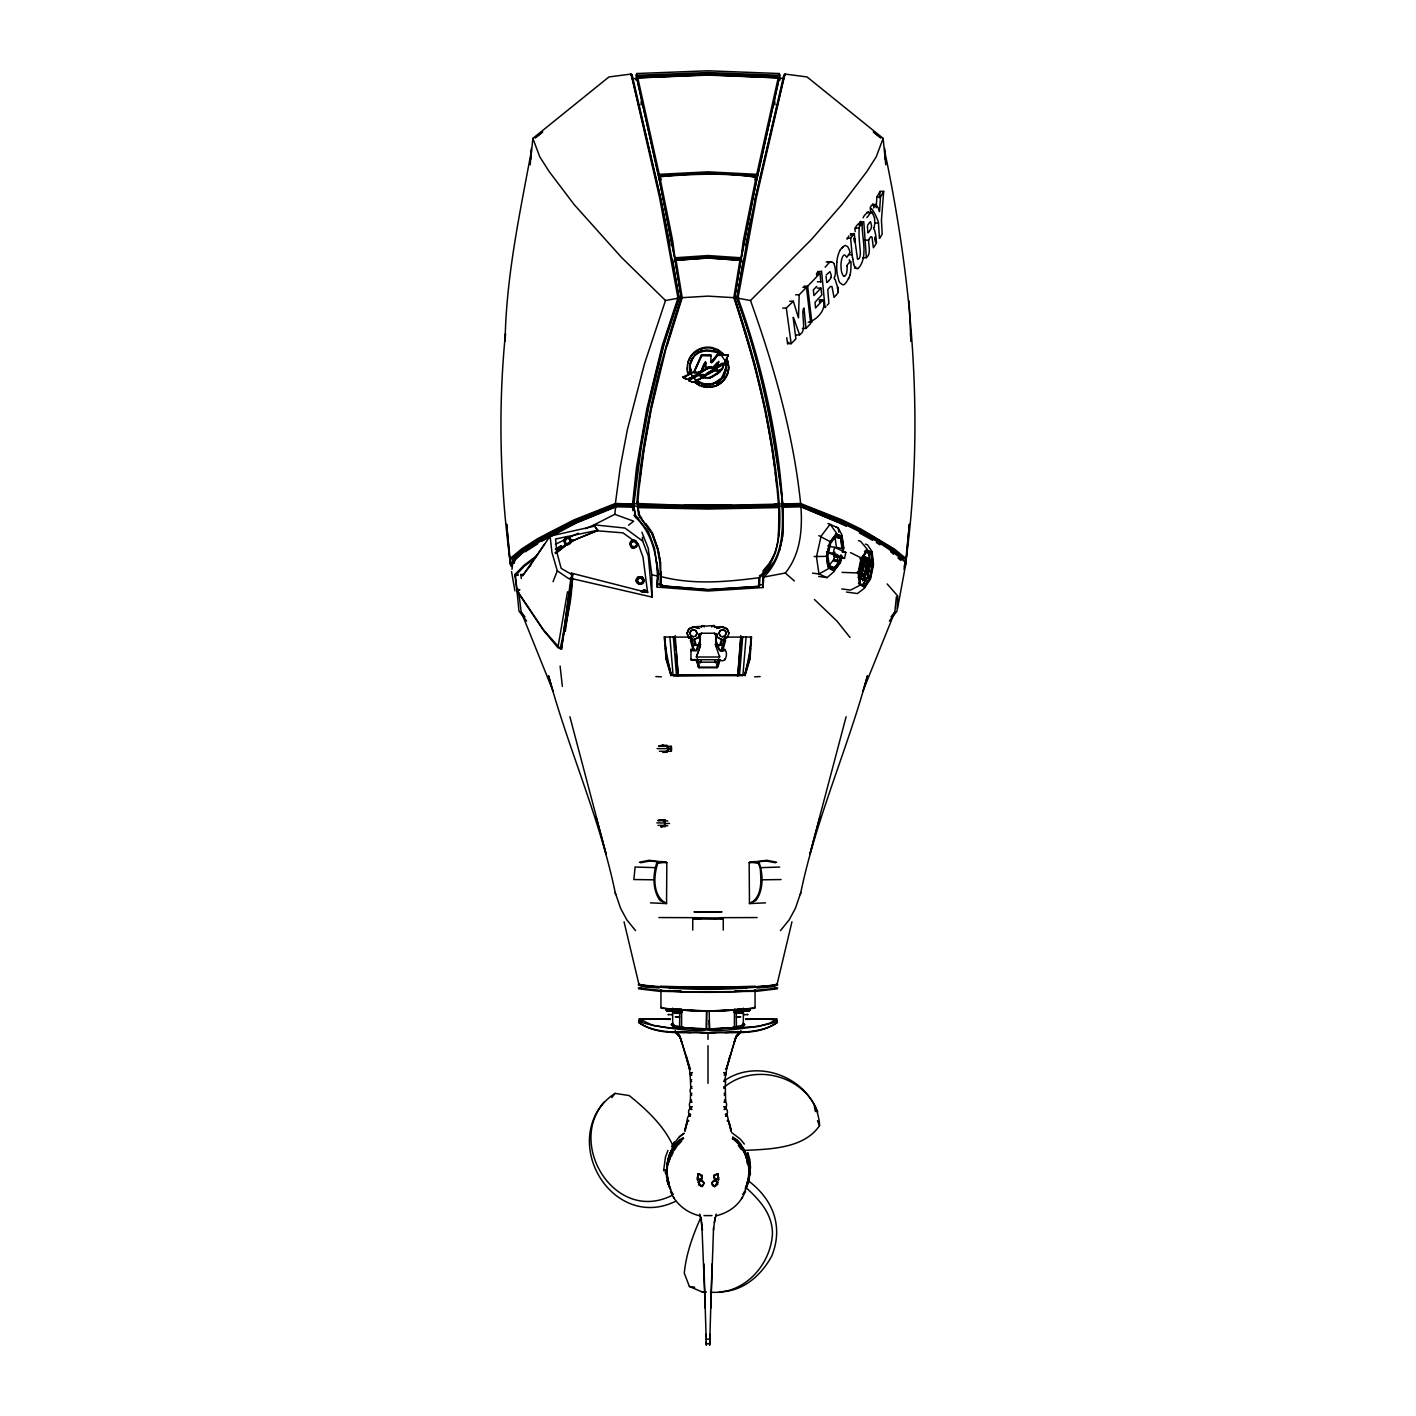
<?xml version="1.0" encoding="UTF-8"?>
<svg xmlns="http://www.w3.org/2000/svg" width="1416" height="1416" viewBox="0 0 1416 1416"><rect width="100%" height="100%" fill="white"/><g stroke="black" fill="none" stroke-linecap="round" stroke-linejoin="round"><path stroke-width="1.5" d="M634.173 501.052L633.872 507.565L635.66 515.654L648.404 531.549L654.475 548.151M715.629 646.068L715.841 633.695M718.744 658.741L717.027 662.192L716.992 667.75L699.026 667.75L696.053 660.175M718 661.449L716.992 667.75M661.237 571.657L660.369 585.25L660.051 563.55L657.502 549.567L651.608 532.982L638.439 514.787L637.873 505.494L708 506.963L778.942 505.459L778.517 536.328M709.097 1020.387L709.54 1029.22L758.463 1026.476L770.162 1022.972L776.764 1019.007L777.278 1022.494C757.613 1036.654 730.78 1031.237 708 1033.22C685.22 1031.237 658.387 1036.654 638.722 1022.494L639.253 1019.007L670.423 1018.936M709.434 1028.264L709.469 1024.034M715.646 637.324L715.664 633.518M709.469 1024.069L709.168 1011.166L728.638 1010.334M778.942 505.459L778.942 507.583C778.357 526.486 781.101 547.266 769.154 563.462M691.539 1093.86C689.592 1094.161 689.68 1086.992 691.61 1088.267M782.004 501.016C784.535 527.195 784.322 557.249 763.755 577.091L763.047 587.534L708 591.003L657.183 587.109C658.564 562.117 654.227 534.416 634.97 516.787C634.421 502.556 633.465 503.476 617.057 505.53M694.336 649.395L690.99 649.395L690.955 650.333L696.406 650.457L700.336 640.846M715.806 645.926L719.629 657.006L696.371 657.006L700.371 646.068L699.185 634.085M779.915 80.163L779.189 73.526L708 70.8L636.811 73.526L636.085 80.163M802.394 328.441L806.005 328.441L810.695 323.503L806.483 287.359L799.19 294.776L798.482 317.91L793.314 301.236L789.703 301.236M571.763 541.16C563.356 525.743 560.966 555.408 571.763 541.16L597.959 530.204L594.561 526.133L550.098 536.115L551.975 552.523L557.32 570.86L553.036 581.693M863.565 565.586L865.141 560.471L866.397 560.028L867.141 564.276L865.141 573.958L862.964 576.719L862.22 572.489L863.654 565.586M783.862 76.358L784.924 74.057L807.067 76.96L883.141 138.379L885.779 164.822M861.955 575.038L863.937 575.958L864.946 573.781L866.964 564.241L865.99 560.081M866.344 566.984L866.893 561.621L865.919 560.4M617.376 504.857L617.482 506.238L577.109 522.61L541.461 541.39M641.129 104.979L641.236 100.961M712.089 1263.939L709.628 1345.2L710.018 1334.35M724.408 1087.116L725.346 1086.869L725.523 1081.205L724.55 1081.452M691.344 1100.568L690.371 1100.321L690.548 1094.78L691.504 1095.028M710.744 1308.278L713.575 1227.407M779.154 75.083L779.189 73.526L779.313 79.668L779.685 78.234L784.234 78.499M784.871 75.614L784.924 74.057L756.48 197.267L738.019 298.068C761.72 363.257 778.765 438.553 782.588 503.6C774.286 434.234 761.206 364.319 736.851 298.351L750.94 219.356M700.212 639.837L696.247 650.67L690.813 650.51M715.381 662.9L715.151 660.316M733.01 1138.499C746.48 1148.73 752.392 1167.386 747.259 1183.493M715.806 639.306L717.009 633.908M847.14 265.996L847.157 265.872A10.939 4.266 85.4 0 0 847.122 266.739L847.14 267.164A13.098 5.009 85.5 0 1 847.122 268.509A13.806 5.345 85.3 0 1 846.609 273.022A7.54 2.938 85 0 1 846.025 274.562A10.337 4.053 84.9 0 1 845.37 275.554L845.14 275.784A6 2.336 84.9 0 1 844.202 276.067M677.043 1145.243L677.131 1143.314L674.972 1147.296M715.629 639.483L716.832 634.085M728.497 364.85C730.107 375.859 721.151 386.55 710.142 387.329M759.259 579.055L759.401 585.87L759.932 577.215C779.012 558.594 780.818 531.85 779.526 506.716L708 508.202L637.342 506.733L640.032 517.017L652.192 533.301L658.051 549.567L660.635 563.639L660.953 585.87L708 589.764L758.799 586.472L759.259 577.71L769.118 564.205L775.667 552.063M530.735 159.282L532.859 138.379L608.933 76.96L631.076 74.057L632.12 74.96L660.582 197.833L679.149 298.351L664.015 344.389L648.67 407.525L641.059 448.093L634.049 502.875L632.527 504.556L615.907 504.185C578.932 518.521 540.824 533.195 510.556 559.603L511.654 566.577M571.25 573.108L647.608 592.614L643.006 557.161L638.227 543.886L622.934 532.841L597.375 530.805L594.154 524.823L614.774 514.327L615.783 505.831L633.501 506.22M690.052 367.664L690.158 365.116M716.974 382.603L723.558 376.302L725.93 366.921M763.047 587.534L763.171 575.038L772.888 563.179M750.374 1174.519L749.896 1159.669L747.719 1152.518M571.338 573.161C574.241 598.667 564.329 623.96 561.533 649.165L557.851 647.59L543.532 630.421L516.946 590.985L514.84 574.542L523.938 565.356L537.478 555.09M639.058 584.047C631.111 581.144 642.545 571.48 644.121 580.489C643.2 588.631 631.625 581.923 638.05 576.985M641.094 584.047L644.068 580.649L642.103 576.985M687.503 364.85L687.503 369.735M728.603 366.921C728.975 375.683 722.691 383.966 714.337 386.426M661.467 861.424L664.865 862.291L657.767 863.317C653.413 876.132 652.387 896.275 666.547 903.585L666.83 862.539L649.094 860.273L639.395 862.22M689.663 367.434L689.769 365.08M726.213 369.275L726.32 366.921M881.478 219.569L883.69 191.372L880.079 191.372L879.672 197.744M750.71 648.298L750.055 659.06L744.975 675.768C746.834 663.821 751.241 650.351 750.657 637.324M663.608 1170.731L665.485 1156.978L667.98 1150.429M724.62 1080.302L725.93 1074.567L724.709 1074.85M873.725 228.011L873.778 229.073M530.221 164.822L531.301 148.485M750.321 650.776L751.188 638.846M876.221 207.674L876.858 197.089L880.469 197.089L879.584 211.196M570.967 577.445L561.533 649.165M742.834 1010.139L748.391 1009.785L743.17 1009.785M762.64 583.427L763.259 574.949L759.472 575.551M737.683 676.317L740.816 635.66M740.904 637.005L737.878 675.556M738.763 669.715L739.825 655.944M740.285 649.979L741.241 637.589M751.595 636.846L749.206 658.953L744.391 675.025L674.016 675.715L671.609 675.025L666.794 658.953L664.104 636.793M572.807 578.1L565.32 631.377M742.674 636.97L739.524 675.344M742.887 675.538L746.073 637.005M691.663 1107.277C688.247 1109.454 688.972 1099.117 692.088 1102.091M906.452 557.55L909.355 524.256L905.444 564.435C924.683 426.623 913.143 286.12 884.54 150.521M716.142 1214.043L714.39 1222.751M569.144 578.914L557.32 570.86M697.415 1179.705L698 1173.74L697.415 1179.705C707.522 1181.404 696.76 1170.767 699.893 1174.607L698 1173.74M633.855 879.743L635.129 866.769M716.602 1179.333L714.478 1178.909L714.124 1175.351L718 1173.74L718.585 1179.705L714.514 1178.838L714.071 1175.422L718 1173.74M639.324 486.449L644.068 449.438L651.325 409.047L667.025 344.513L681.379 298.139L675.167 260.332L708 257.854L740.834 260.332L734.709 297.732C757.188 364.354 773.596 433.243 779.189 503.459L778.304 504.68L708 506.167L637.713 504.68L637.607 501.299M697.415 1177.758L698.177 1173.846M639.253 485.192L637.713 504.68L637.519 502.184M800.376 894.576C815.634 819.545 847.511 749.383 867.495 675.697L862.964 691.061L894.824 611.889L896.399 596.72M718.585 1179.705L717.912 1173.846L714.071 1175.422M632.456 79.013L661.183 200.824L670.14 245.11M633.412 503.6L633.483 503.087C640.563 433.314 654.776 363.947 679.025 298.05L672.635 259.358M636.262 78.677L631.766 78.499M639.713 481.086L640.634 472.855M836.962 262.279L836.75 264.562A16.567 6.779 85.3 0 0 836.679 267.677L836.75 269.359A21.222 8.673 85.3 0 0 837.298 274.492L838.803 280.58A9.629 3.823 84.9 0 0 839.883 282.722L842.414 284.651A19.081 7.522 84.2 0 0 844.042 284.598M511.99 569.374L512.893 561.586C540.93 533.92 580.029 520.734 615.783 505.831M654.475 548.134L658.139 574.011L656.918 584.277L662.617 584.861M510.734 565.904L509.654 558.895L521.654 548.948L537.832 538.54L573.639 520.044L615.394 503.494L620.297 466.979L627.323 429.915L644.457 363.912L665.502 300.511L679.025 298.05M567.497 591.8L558.346 645.112M713.487 1230.132L714.956 1217.618M715.469 1185.227C721.133 1176.43 713.009 1192.484 711.841 1183.121C713.168 1178.183 721.257 1181.988 715.629 1185.369M657.183 587.109L658.139 574.029L657.024 562.17M777.72 984.934L772.853 986.722L757.029 987.979M777.72 987.925C733.099 993.802 682.901 993.802 638.28 987.925M725.877 369.47A18.107 17.381 1.6 0 0 725.576 364.071L727.01 359.646L728.497 365.594M690.707 1114.357C687.096 1116.445 688.512 1106.002 691.45 1109.153M514.309 563.267L515.371 555.869M727.789 356.124L727.948 354.761L723.647 354.761M777.49 984.686C733.01 990.881 682.99 990.881 638.51 984.686M641.324 466.678L643.696 450.27M782.588 503.6L782.517 503.087C775.419 433.314 761.259 363.947 736.975 298.05L743.365 259.358M724.249 1073.169L726.019 1073.417L726.833 1067.929L725.753 1068.708M905.674 564.612L897.567 608.384M690.389 1116.215L689.362 1115.702L690.389 1116.215C687.574 1113.011 685.875 1123.631 688.495 1121.153M634.049 502.875L632.527 504.556L636.492 467.599L646.882 408.658L662.245 345.522L677.981 298.068L659.52 197.267L631.076 74.057L631.129 75.614M700.938 378.461L694.92 381.966L699.61 384.975M905.266 565.904L906.346 558.895L894.346 548.948L860.999 529.088L842.378 520.044L800.624 503.494L783.738 503.99M756.286 176.398L756.693 179.814L740.55 262.013L743.258 240.95L756.144 177.018C725.753 172.504 690.512 173.177 658.812 176.77L675.397 261.695M904.346 566.577L905.444 559.603C875.177 533.195 837.068 518.521 800.093 504.185L783.473 504.556L781.951 502.875M643.997 448.217L650.475 411.684M755.047 178.504L756.958 178.681L779.26 77.898L708 74.747L636.74 77.898L659.042 178.681L660.953 178.504M764.729 407.666L754.374 363.647L734.639 298.139L740.834 260.332L708 258.084L675.167 260.332M687.503 365.594C687.893 355.982 696.424 348.035 705.841 347.239A20.585 19.718 0 0 1 712.283 347.557L718.301 349.787L723.594 354.053M725.824 368.709L721.31 378.426L713.522 383.276A17.966 17.381 1 0 1 707.982 384.143A17.966 17.364 -0.8 0 1 702.46 383.276L697.168 380.692L698.053 380.178M689.769 365.594L690.565 361.487M725.912 371.081L726.213 368.762M666.989 1165.651L667.715 1161.385M904.01 569.374L905.213 562.152C875.141 535.567 837.139 520.398 800.235 505.831L782.641 506.202M690.158 365.877L690.459 363.328M800.235 505.831L800.89 506.822C802.606 529.69 800.359 554.63 785.278 573.02L763.755 577.091L763.171 575.055C783.278 557.709 783.225 529.814 782.057 505.424L798.943 505.53M535.584 557.621L523.973 566.577L515.406 575.781L517.106 590.543L543.549 629.943L560.134 648.546C566.205 624.049 567.179 597.782 573.161 573.763M739.966 260.031L733.807 297.679C754.232 358.991 770.463 421.986 776.676 486.449M531.478 150.521C519.76 213.621 506.114 276.828 505.105 341.274L505.441 333.751C497.812 410.516 500.131 488.06 510.556 564.435L506.663 524.256L509.548 557.55M745.86 245.11L755.436 197.833L783.88 74.96M858.592 577.923L863.176 579.71L867.459 558.913L862.84 556.063L858.716 575.091M722.302 650.139L724.762 637.731M859.813 575.763L862.928 576.277L862.45 572.524L865.247 560.4M866.84 564.223L865.654 569.993M858.839 572.843L861.795 558.47M865.034 579.179C854.538 580.436 865.105 563.161 864.433 557.054C874.982 557.001 865.123 578.312 863.176 579.71M863.866 565.71L865.318 560.878L866.964 561.71L863.778 561.108M865.795 574.577L868.981 559.161L862.84 556.063M858.415 583.18L864.663 585.852L869.813 578.011L872.575 564.612M570.648 541.319C558.683 551.815 569.586 527.053 569.905 543.018M638.899 583.339L637.324 579.799L640.067 577.781M865.76 570.064L863.972 576.241L859.742 576.064M859.547 583.87L862.539 585.392L867.654 577.586L870.398 564.294L869.159 553.284L866.167 551.762M864.22 586.72L869.654 578.454L872.433 564.63L871.194 553.621L866.804 551.249L861.636 559.09L859.901 558.86M863.672 586.631L864.769 586.808L870.185 578.542L873.106 564.435L871.778 552.753L865.937 550.151M630.899 543.956C631.43 538.93 639.253 542.399 635.873 546.169M639.466 577.923C644.9 576.808 642.952 586.171 638.386 583.02M660.953 585.87L661.414 584.065M756.958 178.681L779.26 77.898L708 75.101L636.74 77.898L658.564 175.637L708 173.106L757.436 175.637L756.746 174.31L778.304 77.508M564.913 540.788L566.595 538.469L569.444 538.753M637.218 580.418L637.943 578.79M642.952 580.949L642.209 582.613M833.635 560.966L840.361 562.187L834.236 570.365L828.378 567.816L826.678 556.099L829.811 542.027L836.484 533.708M841.015 554.753L839.653 560.931L834.254 568.117L829.404 565.922L827.811 555.55L830.679 543.302L836.06 536.115L840.909 538.31L842.396 548.576L836.467 547.319L834.998 537.213L840.591 538.487L842.042 548.594M834.608 547.373L845.848 552.435L844.502 558.435L833.263 553.373L834.608 547.373L827.794 545.903M844.502 558.435L834.042 556.24L834.927 552.24M837.44 559.462L838.361 555.337M834.661 555.408L833.759 559.462L828.466 566.524C835.281 571.268 839.228 562.028 840.254 556.7M840.06 562.117L841.706 556.152M842.29 552.063L843.511 548.098L841.812 536.381M830.272 541.992C829.103 550.134 821.475 568.205 834.413 570.63L840.626 562.347L841.989 556.24M836.113 557.178L836.803 554.187M842.892 552.169L843.812 548.098L842.095 536.221L835.635 533.779M836.874 521.743L798.642 505.459M651.271 407.666L656.086 386.515M754.834 200.824L783.544 79.013M777.154 983.961L791.951 921.816M780.021 74.605L779.561 76.57L708 73.791L636.439 76.57L635.979 74.605M668.688 1162.855L670.264 1156.111M669.786 1159.562L670.565 1156.217M748.692 1181.776L750.533 1167.067L747.489 1152.606M779.278 551.196L782.783 536.257L782.995 503.937L774.676 504.096M561.763 646.139L561.975 643.112M656.564 384.409L661.626 363.647M687.043 1122.41L684.884 1131.278L687.256 1122.304M850.113 274.686L848.768 278.686M846.131 716.691L819.581 817.156M726.709 1068.425L733.966 1043.167M726.904 1067.257L729.948 1055.522M726.62 1068.195L735.984 1036.831L740.603 1031.733M639.041 983.961L638.846 984.704C684.317 989.607 731.523 989.625 776.977 984.846L776.782 984.102M684.671 1130.304L687.079 1121.419M690.459 364.089L693.486 356.797M639.218 984.102L644.793 986.332L657.573 987.147M725.912 370.567L723.859 376.231L717.151 382.143M724.514 638.51L721.151 650.422M722.125 649.714L724.78 640.244M722.903 649.909L725.611 640.244M687.822 363.558C689.61 355.151 697.362 348.743 705.841 348A20.585 19.718 0 0 1 712.283 348.318L718.301 350.531L723.558 354.726M719.257 659.768L717.115 667.095L713.186 667.113L698.902 667.095L696.743 659.768M719.947 660.175L717.965 667.007M720.903 644.581L722.072 640.528M719.611 645.678L721.257 640.12M666.175 658.157L671.096 674.866L673.928 675.644L742.072 675.644L744.905 674.866L749.843 658.157M667.095 345.946L682.193 297.679L676.052 260.031M701.876 1175.351L701.522 1178.909L699.398 1179.333M637.749 544.328C629.359 528.681 626.969 558.665 637.749 544.328C636.209 551.762 625.713 545.337 631.731 540.523M668.069 1159.244L670.051 1153.084M740.32 1031.998L736.108 1036.565L734.054 1042.919L735.984 1036.831L740.816 1031.043L735.63 1037.308L740.303 1032.069M734.125 1042.636L736.214 1036.282L741.17 1031.22M718.655 361.328L716.815 366.514M746.798 1184.466L748.073 1180.643C772.64 1198.856 783.862 1226.097 771.755 1256.027C761.259 1275.462 742.657 1291.905 719.54 1291.728M748.073 1180.643L745.807 1187.422C759.365 1199.759 772.269 1213.618 772.463 1233.389C770.888 1265.249 743.559 1295.18 710.407 1292.153M800.819 892.469L795.42 908.311L789.19 919.834L780.464 930.648M712.761 367.806C710.584 366.142 706.938 368.425 705.752 368.16C707.77 348.92 695.433 386.692 705.611 363.222M716.673 366.815L718.762 362.071M883.141 138.379L876.309 156.645L866.946 171.424L841.688 204.771L811.35 239.587L750.498 300.511L736.975 298.05M718.16 663.431L719.487 659.768M690.265 1068.708L686.07 1055.522L689.079 1067.115M728.001 354.796L717.487 355.558M701.823 370.85L697.911 372.585A7.434 7.434 0 0 1 697.309 372.603L695.84 372.213M518.398 589.215L517.123 592.578L518.964 611.092L526.681 621.128M518.734 592.72L521.177 611.889L553.036 691.061L548.523 675.697C568.453 749.4 600.437 819.545 615.624 894.576M720.337 635.66L719.116 633.341L720.071 630.863L722.479 629.784L724.957 630.74C727.718 632.297 723.275 639.236 726.284 633.147L725.134 630.562L722.479 629.536L719.894 630.686L718.885 633.341L720.036 635.926L722.673 636.935L725.258 635.784M714.514 1178.838L718.478 1179.617M727.895 355.965L724.62 362.443M725.417 372.355L721.31 379.169L715.452 382.993A18.355 17.558 -0.6 0 1 709.912 384.409L706.071 384.409A18.355 17.541 0.8 0 1 700.531 382.975L695.716 379.984M690.937 362.354C695.822 347.062 712.868 350.301 723.523 354.938M711.275 362.531C726.567 341.185 710.266 368.656 711.027 361.346M724.373 374.656L725.045 372.974M711.805 626.969L712.177 626.031M690.565 362L692.123 358.124M704.708 363.098L701.256 370.726M745.205 1188.466L746.586 1185.157M699.115 628.279L693.415 627.04L688.849 628.899L686.99 633.412L688.849 628.722L693.362 626.863L714.16 625.553L715.328 626.863L714.39 627.146M715.328 626.863L722.638 626.863L727.151 628.722L729.028 633.235L727.028 637.802L722.638 639.784L718.124 637.926L714.284 633.253L701.734 633.235L697.876 637.749M722.549 368.461L724.373 363.346L722.001 369.682M722.567 367.735L720.089 369.983M642.386 1018.936L642.174 1021.821M724.337 364.054L722.107 364.974M718.301 366.461L715.753 367.682A5.54 5.292 -0.4 0 1 714.708 367.948L713.009 367.93L718.638 362.036M671.609 1152.925L672.972 1149.739M864.857 573.799L863.672 575.923M702.389 1029.184L706.46 1029.22L706.566 1028.228M671.237 1156.624L673.273 1151.898M745.754 1188.643L748.445 1181.687M700.991 1217.105C692.99 1234.929 686.176 1253.549 684.264 1273.126L689.415 1286.524L702.124 1291.923L706.265 1292.029M636.51 545.072C635.412 549.089 629.093 546.31 631.253 542.824A2.885 2.85 -17.9 0 1 632.563 541.567L634.368 541.443M727.753 356.336L724.744 363.027M718.903 365.062L716.549 367.222L719.7 364.709M693.327 636.935L690.743 635.784L689.734 633.147L690.884 630.562L693.521 629.536L696.106 630.686L697.115 633.341L695.964 635.926L693.344 636.704L690.92 635.625L689.964 633.147L691.043 630.74L693.521 629.784L695.929 630.863L696.884 633.341L695.805 635.766M868.875 239.481L870.769 236.684L872.008 237.056L873.389 247.765L876.486 243.056L876.008 237.215M715.93 1215.831C726.709 1213.37 737.187 1206.857 742.515 1196.945M695.398 372.16L694.247 371.098L701.433 354.867L710.867 354.743L710.974 361.947M777.773 503.671C780.287 501.069 778.092 506.857 774.517 503.76M879.371 211.639C878.805 206.24 872.946 200.417 870.079 207.887M834.484 277.094L834.343 277.377A3.062 1.239 85.3 0 0 834.201 277.713L834.325 278.881M637.713 77.508L659.254 174.31L659.042 178.681M659.714 176.398L672.742 240.95L675.467 262.013M711.77 1183.157L713.947 1180.395L717.894 1181.988M691.256 360.266L694.371 355.664L699.026 352.018M723.558 1081.293C759.418 1055.168 817.528 1080.921 819.545 1125.561C804.323 1148.535 769.897 1149.226 744.692 1150.376L737.417 1140.8L732.727 1136.942M713.487 1181.422L714.018 1180.466M741.772 1198.573L745.524 1191.546M880.079 191.372L877.017 196.824M883.69 191.372L880.805 196.505M694.371 371.541L695.398 371.417M636.846 75.083L636.811 73.526L636.687 79.668L636.315 78.234M660.847 826.82L663.927 826.024L665.378 823.581L664.299 821.103L661.095 819.687L657.891 820.466M665.272 826.608L660.989 826.678L664.015 825.882L665.378 823.581L669.538 823.439M669.078 1184.148C664.989 1171.811 666.617 1157.845 673.396 1146.748C664.405 1126.162 646.563 1109.524 629.2 1095.577L615.04 1093.382C559.178 1129.632 609.854 1225.884 671.396 1195.706M529.673 566.258L550.098 536.115M604.136 1101.896C562.559 1149.969 616.226 1230.663 675.733 1201.21M882.203 234.171L881.442 219.993M881.672 235.021L879.566 238.419M700.159 633.695L700.212 645.926L696.371 657.006M876.239 203.975L873.637 207.957M867.689 225.179L869.159 223.108A40.267 13.151 88.6 0 1 869.495 222.524L870.38 221.94M672.281 1145.19L674.317 1142.057M671.485 1146.872L679.415 1136.623L683.893 1133.26M673.928 1148.305L679.114 1141.42M674.211 1150.447L677.025 1146.146M861.583 559.143L866.698 551.337L871.194 553.621L869.159 553.284M862.521 580.949L864.698 577.639M862.379 585.162L867.442 577.462L870.15 564.311L868.928 553.426L864.468 551.178M869.672 230.719L870.362 229.675A11.027 3.77 85.8 0 0 871.477 227.551M869.513 230.985L868.362 232.649M700.371 1185.369C695.309 1176.554 701.256 1190.183 703.079 1184.803M704.23 1183.157L703.31 1182.431L704.23 1183.157L701.929 1186.59L704.248 1183.068L702.053 1180.395L702.566 1181.369L701.982 1180.395L698.106 1181.988M663.927 826.024L667.732 825.776M708.761 378.337C708.92 378.532 719.24 373.7 720.514 370.904M849.087 254.296L846.998 257.004A5.929 2.301 85.4 0 1 846.591 257.393L846.573 257.358M862.804 257.942C872.345 258.544 868.521 246.189 868.628 240.136A5.151 1.717 86.9 0 1 868.875 239.516M863.087 217.781C865.76 211.444 874.168 209.674 866.804 217.639M860.503 221.321C857.671 230.95 859.671 241.871 860.344 252.455A6.107 2.177 86.1 0 1 860.308 254.066L860.273 254.438A7.416 2.69 85.6 0 1 857.441 259.004M857.866 268.297L858.609 267.766A28.621 10.549 84.2 0 0 859.601 266.774C867.973 255.11 861.654 237.162 862.167 223.374C857.937 222.082 854.149 227.711 855.158 231.481M862.167 223.374L860.362 225.763M720.461 371.629L719.417 371.576M836.272 533.903L830.112 542.222L826.36 556.045M833.599 570.259L840.201 562.028M841.812 248.419L842.945 247.021M891.018 616.933L894.824 611.889M544.523 544.187L522.486 575.87L531.389 564.134M611.836 1097.612L615.04 1093.382M864.362 556.311L859.795 577.498L864.68 579.976M864.716 556.683L862.574 556.435M889.319 621.128L897.036 611.092L897.832 596.101L887.159 583.941M854.768 239.056L854.361 233.534L850.29 234.118M854.361 233.534L850.627 238.224L852.379 257.535M658.723 746.09L662.493 745.099L666.564 746.144L668.865 748.887L666.724 751.577L668.865 748.887L671.591 748.869M848.892 235.888L847.104 239.269M826.307 274.881L829.953 271.624L831.263 275.253A7.115 2.938 85.2 0 1 831.05 276.863M512.291 562.665L521.991 552.877L538.168 542.487L573.852 523.637L615.128 506.751L633.288 507.211M762.888 571.02L767.897 564.966M828.767 280.687L827.245 282.457M828.873 280.545L829.865 279.377A11.257 4.744 84 0 0 831.21 277.2M722.815 377.771L717.151 382.656L706.071 384.922M701.734 633.253L697.876 637.926L693.362 639.784L688.849 637.926L686.99 633.235M836.343 294.829L838.113 292.758L837.422 287.129M835.847 295.413L834.059 297.466L831.971 286.616L830.449 286.439L828.13 289.094A5.292 2.212 85.2 0 0 827.776 289.837L828.891 303.343L827.227 305.219M733.099 1139.367L733.93 1138.393M568.79 544.417C578.932 537.956 557.886 534.08 565.763 544.505M519.477 589.622L517.318 592.065L519.477 589.658L516.946 590.985M829.033 262.88L830.307 261.836A13.753 5.664 86.2 0 1 831.528 261.907L831.776 261.995M828.502 263.464L825.156 267.181M717.416 362.531L712.921 367.151M717.416 363.275L713.345 367.841L711.717 367.541M826.024 306.564L825.05 307.644L821.563 271.129M711.275 361.788L717.487 354.761M822.607 300.334L815.528 307.98L815.032 302.245L821.846 294.9L820.873 288.103L817.262 288.103M680.158 1140.871C667.662 1152.27 663.449 1171.368 669.998 1186.962M821.227 271.5L817.616 271.5M820.749 282.032L820.076 273.111L816.466 273.111M820.873 288.103L813.899 295.572L813.35 289.926L816.749 286.333M819.121 274.155L814.607 278.952M631.625 540.788L635.766 540.664L637.749 544.01M678.193 1144.889L681.698 1141.137M736.108 1036.565L740.586 1031.804M705.734 368.585L705.664 367.328M808.217 322.317C816.236 320.388 827.28 309.467 822.908 299.98L819.298 299.98M813.952 279.642L812.979 280.669M742.798 1023.503L744.816 1024.582L742.108 1025.361L743.665 1025.573L742.055 1026.476L732.922 1027.591M812.324 281.341L807.651 286.191L804.04 286.191M717.045 628.438L720.089 627.341M716.885 628.279L722.585 627.04L727.151 628.899L729.028 633.253M796.058 335.026C809.58 335.911 799.916 313.131 803.969 307.98L806.005 328.441M725.187 658.705L725.045 659.803M794.482 340.336L791.172 343.681L787.562 343.681L786.783 337.698M794.765 340.052L795.916 338.866L793.155 317.626M789.013 342.212L787.562 343.681M671.096 674.866L744.905 674.866M793.314 301.236L786.305 308.104L782.712 308.104M683.078 1027.591L673.945 1026.476L672.335 1025.573L673.963 1025.184L671.184 1024.582L672.883 1023.821M690.99 649.395L690.92 659.661L720.089 659.768M694.654 355.398L697.451 352.991M698.247 1181.988L701.982 1180.466M702.194 1029.113L681.238 1027.768L682.778 1027.414M521.088 575.232L522.309 574.17M818.678 576.436L827.086 577.639L834.13 571.498M777.278 1022.494C757.206 1035.875 730.851 1030.883 708 1032.724C685.149 1030.883 658.812 1035.875 638.722 1022.494M709.912 384.922L702.425 384.072L697.238 381.435L694.92 382.692L701.628 386.462L712.266 386.975M639.253 1019.007L653.006 1025.449L668.246 1027.68L705.628 1029.167L734.762 1027.768L709.044 1028.919M714.549 1186.873L717.965 1184.077M560.134 648.546L562.134 646.935M695.203 382.462L699.628 385.701M712.62 1182.378L711.77 1183.068L713.009 1184.856M555.585 553.497L567.037 544.452M556.417 552.7L566.347 544.894M569.657 542.293L572.967 539.691M556.329 549.603L561.249 545.762M554.984 552.842L559.94 548.966M850.396 261.199L847.795 264.296A5.912 2.283 85.4 0 0 847.034 265.606M864.751 587.959L857.423 593.552L846.538 592.065M661.661 1007.254L660.936 1007.803C691.84 1011.785 724.16 1011.785 755.064 1007.803L754.356 1007.254M661.98 1007.572L661.254 1008.121C691.946 1012.068 724.054 1012.086 754.746 1008.121L754.02 1007.572M628.527 525.194L633.66 521.194L614.774 514.327M679.591 1136.8L684.052 1133.455M854.538 268.12L854.999 267.766A28.621 10.549 84.2 0 0 855.795 267.005M723.771 1087.523C753.577 1062.23 804.182 1075.116 817.758 1112.056M688.795 374.691L689.504 374.231A20.638 14.39 -41.2 0 1 690.282 373.736L692.707 372.727M706.779 374.019L713.806 370.213A4.443 3.735 -3.9 0 1 714.584 370.125L716.531 370.231L715.629 370.125M709.292 371.7L706.336 373.576M709.292 372.443L707.823 373.381M714.832 374.461L712.938 375.665M525.371 551.691L537.885 543.691M744.497 1024.264L742.108 1024.989M683.45 377.488L685.344 376.727A19.877 9.806 -23.7 0 0 686.247 376.231L690.902 373.328M704.708 370.249L701.628 372.178A14.726 12.691 -14 0 1 700.655 372.691L700.371 372.815M698.92 378.886L697.238 379.948M707.469 373.612L704.495 375.205A4.549 4.531 -90 0 1 703.876 375.364L696.442 375.222M709.027 373.806L713.416 371.187M713.699 375.93L712.301 376.815M719.363 365.611L722.532 363.824A10.248 9.788 -45 0 1 723.098 363.558L724.337 363.222L716.885 367.116M712.602 375.877L710.177 377.222M704.726 370.284L707.735 368.496M720.018 364.514L721.151 363.824A22.09 19.576 -45 0 1 721.877 363.416L722.319 363.186M706.318 368.337L700.354 372.036M693.61 376.727L694.495 376.196L686.866 379.346M703.681 370.904L702.779 371.47M719.399 365.629L717.133 366.956M715.841 373.824L718.585 372.125M715.841 374.567L718.585 372.868M697.221 352.69L698.831 351.681M709.009 373.771L703.54 376.231M556.276 549.851L577.144 538.77L597.375 530.805M691.716 377.187L693.628 376.001M718.425 366.195L720.868 364.691M709.77 372.107L711.434 371.116M689.327 381.152L688.477 379.7L698.477 375.559A4.885 4.885 0 0 1 699.132 375.506L700.973 375.824M694.088 377.612L694.99 377.063M691.751 1073.169L689.981 1073.417L689.327 1068.195M709.186 368.018L709.628 367.965A6.584 6.584 0 0 1 710.319 367.983L712.744 368.585A5.381 4.991 2.6 0 0 713.735 368.744L714.372 368.744A4.903 4.673 -0.7 0 0 715.399 368.585L721.364 365.346A23.24 20.408 -45 0 1 722.089 364.939M710.248 371.098L711.805 370.213M706.071 368.673L709.416 367.293A3.558 1.593 0 0 1 709.947 367.257L710.69 367.346M694.513 375.47L698.407 374.019A6.107 6.107 0 0 1 699.168 374.019L700.194 374.16M720.832 365.664L717.346 367.735M726.851 1115.649L725.611 1116.215L727.328 1115.525L728.744 1121.667L727.505 1121.153M691.468 377.329L689.008 378.514M695.628 375.559L694.813 376.001M696.548 381.099L694.636 381.984M641.767 583.02L639.448 583.481M706.283 1029.202L706.832 1011.166L687.38 1010.334M692.035 378.833L691.468 379.152A22.497 20.213 -45 0 1 690.725 379.541L690.265 379.736M696.884 380.161L694.654 381.258M555.32 549.143L560.771 546.01M724.567 1109.153C727.488 1106.002 728.957 1116.41 725.293 1114.357M695.398 376.833L696.406 376.267M635.448 546.541L632.067 546.541M721.116 364.531L721.611 364.248A17.842 16.443 -45 0 1 722.302 363.894L722.514 363.806M700.336 378.762L701.486 378.196M828.236 568.843L818.961 573.976L812.536 573.126M686.229 376.196L684.548 377.063M700.354 378.037L700.655 377.86A9.47 9.257 -63.4 0 1 701.469 377.435L704.495 376.921M640.811 591.392L645.395 589.941M706.832 369.01L710.319 368.018M701.61 372.142L700.088 372.921M712.39 371.735L714.638 370.904M721.594 370.196L715.965 370.142M759.011 583.445L758.799 586.472M697.079 381.524L699.026 382.55M700.566 371.806L697.469 372.55M706.389 374.55L715.062 370.125M706.655 375.187L705.717 375.647M859.689 585.392L850.591 590.1L841.794 588.932M725.611 1116.215L726.638 1115.702M726.231 1116.073L727.328 1115.525M555.479 544.31L564.949 539.602M568.736 537.726L578.294 533.195M724.054 1109.56L726.32 1108.463M698.831 352.195L706.071 349.929L713.646 350.69M716.372 384.975L723.31 380.143L726.815 374.957A20.78 19.913 -3.5 0 0 728.479 368.974M710.673 377.753L709.292 378.231M723.93 1102.091C727.045 1099.117 727.753 1109.454 724.355 1107.277M712.106 370.78L713.54 370.284M701.203 378.302L703.593 377.647A11.381 11.381 0 0 1 704.248 377.63M700.955 633.43L700.637 633.589M716.921 367.948L715.753 368.425A5.54 5.292 -0.4 0 1 714.708 368.691L712.744 368.532M722.673 636.758L725.098 635.678M673.202 1023.503L671.503 1024.264L673.892 1024.989M701.734 633.412L697.787 637.784L693.362 639.625L688.849 637.749M686.689 379.329L683.167 376.78M683.096 377.559L683.91 378.196M705.717 374.886L697.911 374.815A6.301 6.284 -90 0 0 697.185 374.957L688.725 379.594M585.392 528.646L593.198 525.283M707.257 367.116L711.487 366.744M724.532 1101.949L725.7 1101.471M721.346 370.337L719.859 370.744M689.663 380.019L688.725 380.373M682.016 1012.033L672.848 1012.121L672.848 1009.484L681.963 1009.484L679.645 1009.042M734.001 1012.033C736.816 1012.936 747.117 1012.918 741.524 1009.272M748.037 1009.962L750.356 1009.785M689.981 1073.417L692.282 1072.532M743.099 1012.139L741.028 1012.104M750.321 1009.927L748.232 1009.891M683.096 376.886L684.14 377.293M691.291 1074.85L690.088 1074.567L690.442 1080.054L691.61 1079.629M667.768 1009.891L665.697 1009.927L673.184 1010.139M860.255 577.339L858.273 577.25M776.605 862.22L766.906 860.273L749.17 862.539L749.471 903.585C762.888 897.178 761.135 880.026 760.18 867.654L779.685 867.07M724.266 1095.17L725.452 1094.78L725.629 1100.321L724.673 1100.568M672.901 1009.466L674.547 1009.325M691.45 1081.452L690.495 1081.205L690.654 1086.869L691.84 1086.479M724.16 1088.408L725.346 1088.019L725.435 1093.63L724.479 1093.86M693.468 627.217L688.99 629.04L687.167 633.412L688.99 637.802M682.016 1012.157L680.317 1012.298M709.876 377.346L707.805 377.576M699.823 372.974L694.123 372.62A6.62 6.62 0 0 0 693.592 372.603M713.009 369.682L713.806 369.47A4.974 3.965 -4.3 0 1 714.584 369.381L717.275 369.771M866.185 560.435L862.061 560.24M866.256 560.134L862.008 559.957M867.212 561.391L863.919 560.913M690.565 1093.63L691.769 1093.294M724.319 1081.541L725.523 1081.205M666.901 745.223L658.883 746.214L671.06 746.267M663.06 752.427L666.936 751.312L663.272 752.303L667.166 752.303M690.371 1100.321L691.574 1100.002M515.406 575.781L518.114 575.073M713.646 384.161L709.859 384.763M714.354 385.718L710.142 386.586M754.533 861.424L751.135 862.291L758.233 863.317L760.18 867.654M641.289 987.536L638.634 988.81L659.219 991.288L698.743 992.05L756.799 991.288L777.366 988.81L774.711 987.536M724.496 1095.028L725.452 1094.78M659.945 861.813L656.9 862.574C652.776 874.451 652.387 889.726 659.962 900.434L666.547 903.585L650.44 902.859M725.93 1074.567L724.089 1075.01M725.346 1088.019L724.39 1088.267M665.414 819.864L658.051 820.59L664.9 820.696M517.106 590.543L519.76 589.906M692.247 1106.763L689.822 1107.312M683.432 376.709L685.326 375.948A19.877 9.806 -23.7 0 0 686.229 375.452L693.327 371.877M638.05 577.144L642.085 577.144M697.61 1179.617L699.522 1179.245M708.62 367.346L709.416 367.257A7.877 7.877 0 0 1 710.124 367.293L710.496 367.328M735.099 1009.236L734.037 1009.484L743.152 1009.484M640.475 862.751L649.696 861.07L666.83 862.539L662.228 862.238M703.894 374.638L701.522 374.514M597.853 530.239L555.585 539L556.789 552.134L561.178 568.4L570.79 573.923L573.002 573.834M688.866 1114.392L690.088 1114.18M694.654 382.001A5.912 5.859 -51.3 0 1 693.999 382.178L689.203 381.046M693.982 382.161L692.884 382.249M712.195 626.014L714.16 625.571M732.692 1027.255L743.347 1025.255L743.347 1008.157M698.814 372.479L697.911 372.55M674.476 1012.281L672.901 1012.139M735.683 1012.298L734.001 1012.157M740.639 1012.192L740.834 1009.537M736.249 1009.537L736.391 1027.202M703.115 377.7L705.628 377.771M759.259 577.71C726.815 581.87 693.575 585.02 661.502 576.701M568.4 543.85L566.081 543.372L564.913 541.372M725.47 1068.761L726.709 1068.62M738.462 1031.591L725.045 1032.636M712 1215.601L704 1215.601M681.379 298.139L676.618 298.351M675.644 257.747L708 255.535L740.356 257.747M659.254 174.31L708 171.849L756.746 174.31M634.952 879.548L652.971 879.796M672.848 1009.785L667.963 1009.962M758.41 585.003L762.569 584.631M695.504 644.705L693.557 644.864L699.008 645.094M659.307 179.814L661.201 179.655M722.443 644.864L715.239 644.581M696.07 917.904L694.229 918.046L721.771 918.046L719.947 917.904M695.752 918.241L693.079 918.4L715.469 918.683M694.778 918.577L692.725 918.754L723.275 918.754L721.24 918.577M720.248 918.559L722.921 918.4L720.921 918.241M675.167 1011.98L679.698 1011.98M736.302 1011.98L740.834 1011.98M760.144 676.565L754.622 676.866M682.193 297.679L708 296.121L733.807 297.679M758.71 586.33L708 589.569L661.042 585.746M747.701 990.563L734.709 991.395M719.417 371.611L715.292 370.904A14.142 14.142 0 0 0 714.832 370.886L714.638 370.939A3.894 3.894 0 0 0 714.053 371.027M725.187 650.51L719.77 650.634L715.806 639.837M753.772 862.238L749.17 862.539L766.304 861.07L775.543 862.751M637.182 75.26L708 72.535L778.818 75.26M735.081 990.988L742.727 990.563M725.134 1010.298L714.124 1010.758M826.678 556.099L828.803 568.117M735.453 1012.688L742.196 1012.705M765.56 902.859L749.471 903.585L756.038 900.434C763.613 889.726 763.242 874.451 759.1 862.574L756.055 861.813M742.196 1013.29L734.975 1013.29L737.116 1013.254M826.448 556.399L814.165 556.523M703.54 376.196L700.991 375.789M858.291 572.984L842.042 572.383M755.383 986.244L734.426 986.81M755.383 986.987L734.426 987.554M742.019 1013.29L740.09 1013.254M675.91 1013.254C669.184 1013.325 685.822 1013.378 678.884 1013.254M674.653 1008.971L673.715 1008.988L675.273 1009.024M673.396 1010.511L666.617 1010.493L668.706 1010.458M673.396 1011.095L666.617 1011.077L668.706 1011.042M680.547 1012.688L674.724 1012.67M741.347 504.946L778.464 504.131L776.764 485.192M782.889 507.264L800.89 506.822L842.237 524.062M778.942 507.583L708 509.052L638.014 507.601M763.029 879.796L781.048 879.548M672.671 1008.157L672.671 1025.255L683.308 1027.255M681.238 1027.768L682.53 1027.733M782.995 503.954L798.854 503.901L839.44 520.645L875.177 539.089L891.337 549.443L903.266 559.285M700.778 644.581L693.327 645.094L698.867 645.324M716.992 645.094L722.673 645.094L720.514 644.705M715.08 918.665L720.921 918.559M668.918 1014.511C664.6 1014.653 675.857 1014.653 671.538 1014.511M744.48 1014.511C740.143 1014.653 751.4 1014.653 747.082 1014.511M714.761 1033.007L701.239 1033.007M735.594 987.483L771.384 986.191L776.959 983.961M746.037 988.12L669.963 988.12M672.335 1025.573L673.945 1025.538M687.521 1120.445L688.778 1120.428M730.833 504.786L685.185 504.786M741.719 505.07L674.299 505.07M719.7 659.945C727.665 664.688 728.886 646.616 721.664 649.395M701.84 355.558L694.495 371.275L701.451 355.646L710.974 355.929M697.256 658.741L698.973 662.192L717.027 662.192M667.821 821.068L661.254 819.811M735.594 986.74L680.423 986.74M678.246 1009.042L675.928 1009.042M740.072 1009.042L737.754 1009.042M738.568 1016.723C730.833 1016.883 746.303 1016.67 738.568 1016.847M725.541 637.129L750.799 637.023M757.118 917.55L720.797 917.674M746.515 1011.112L749.383 1011.077L742.621 1011.095M708 1010.882L712.779 1010.865M706.141 1339.147L709.876 1339.147M860.149 221.799L863.778 221.763L866.397 257.942M874.893 223.002L878.486 223.002L879.442 238.384M854.945 228.153L858.556 228.153M847.016 238.224L850.627 238.224M865.017 240.136L868.628 240.136M848.361 254.685L851.972 254.685M826.218 261.978L829.811 261.978M817.351 281.802L820.961 281.802M802.89 287.359L806.483 287.359M795.58 294.776L799.19 294.776M641.43 592.1L647.944 592.1M657.095 748.621L669.095 748.621M659.431 751.259L671.06 751.312M656.812 822.891L665.219 822.979M657.98 825.386L665.626 825.404M741.311 1009.024L742.285 1009.006L741.365 1008.971M746.515 1010.528L749.383 1010.493L742.621 1010.511M706.832 1011.166L709.168 1011.166M745.577 1018.936L776.764 1019.007M670.281 1019.449C588.454 1016.139 693.238 1034.742 706.602 1029.751C719.717 1034.671 829.033 1016.582 745.719 1019.449M705.982 1334.35L706.283 1343.678L709.735 1343.678M695.203 917.674L658.883 917.55M665.007 637.005L690.477 637.129M677.432 1016.723C685.185 1016.83 669.68 1016.723 677.432 1016.847M569.179 578.454L571.037 578.471M715.045 633.43L715.363 633.589M706.708 1010.865L690.884 1010.298M696.3 659.945L690.973 659.821L690.813 658.705M594.154 524.823L625.005 528.062L642.687 541.142L648.298 555.904L651.997 597.092L572.312 578.702M742.055 1025.538L743.665 1025.573M706.566 1028.83L681.592 1027.45L681.627 1009.449M702.124 1291.923L705.681 1291.994M668.529 987.253L680.423 987.483M727.222 1120.428L728.479 1120.445M632.279 503.99L615.394 503.494M633.005 503.954L617.146 503.901L557.975 529.673L524.663 549.443L512.734 559.285L513.265 562.736M700.92 918.665L693.858 918.4M681.574 986.81L660.635 986.244M641.094 504.096L632.155 503.565L632.917 510.716M636.333 867.07L655.838 867.654M681.574 987.554L660.635 986.987M733.488 1027.733L734.762 1027.768M638.227 503.671L641.483 503.76M674.671 504.963L636.811 503.459C642.386 433.278 658.847 364.461 681.22 297.838L675.237 260.774M733.222 1027.414L734.426 1027.45L734.426 1009.732M566.754 544.417L565.763 544.364M661.378 676.866L655.856 676.565M739.382 298.351L734.639 298.139M692.495 382.249L691.521 382.143M707.982 387.4L703.717 386.975M690.955 1032.636L677.538 1031.591M693.999 372.656L695.008 372.744M704.814 376.921L705.858 377.099M673.273 990.563L680.919 990.988M681.291 991.395L668.299 990.563M661.679 584.826L657.874 584.295M658.971 987.979L643.165 986.722L638.28 984.934M695.929 627.341L698.973 628.438M754.799 179.655L756.693 179.814M694.389 371.859L694.123 371.877A6.62 6.62 0 0 0 693.592 371.859M699.663 375.576L700.601 375.683M720.248 918.241L722.142 918.4M514.84 574.542L517.973 574.878M689.291 1068.62L690.53 1068.761M701.61 627.146L700.69 626.881M689.415 1286.524L694.69 1287.179M842.538 552.01L845.848 552.435M703.805 626.014L701.84 625.571M692.123 375.718L697.221 381.665A18.266 17.541 -0.2 0 0 702.336 384.143L706.106 384.763M705.841 386.586L701.628 385.718M868.893 558.594L867.353 558.346M872.433 564.63L870.769 564.347M870.185 578.542L865.07 577.693M859.884 578.047L858.361 577.799M864.397 580.33L862.875 580.082M867.902 552.116L871.778 552.753M860.503 558.435L861.583 558.612L867.017 550.328L861.034 558.524L858.131 572.63L859.441 584.312L865.052 587.197L870.575 578.772L873.53 564.4L872.185 552.505L867.318 550.045L861.53 558.824L858.68 572.719L857.583 572.542M872.026 564.258L873.106 564.435M857.158 572.17L858.839 572.436L860.131 583.569M866.645 551.904L870.698 552.576M867.459 558.913L869.105 559.409M867.973 563.586L872.468 564.329M867.654 577.586L869.813 578.011M859.353 584.295L864.769 586.808M862.539 585.392L864.574 585.728M725.912 1114.18L727.151 1114.392M835.369 535.23L841.493 536.328L843.299 548.151M834.042 556.24L838.077 556.559L828.519 552.842M657.484 575.94L651.838 574.896L648.245 548.364L641.89 532.204M835.493 536.292L840.591 538.487M658.139 574.011L661.467 574.648M839.352 560.736L833.759 559.462M828.962 565.586L834.042 567.798M694.495 371.895L696.601 372.496M705.611 377.789L707.345 378.214M826.448 551.904L833.263 553.373M850.556 552.629L861.37 558.01M726.178 1107.312L723.753 1106.763M691.911 1075.01L690.088 1074.567M818.82 535.637L829.776 541.461M686.034 379.223L684.795 378.727M691.61 1087.116L690.654 1086.869M702.442 384.019L704.265 384.479M691.397 1080.302L690.442 1080.054M662.653 745.223L666.688 746.267M724.426 1100.002L725.629 1100.321M865.353 544.116L867.459 544.788L872.221 551.78M690.495 1081.205L691.681 1081.541M724.231 1093.294L725.435 1093.63M858.432 540.629L860.627 541.337L867.141 549.213M686.034 378.479L685.716 378.391M836.13 527.195L838.183 527.885L842.184 535.407M827.918 523.495L838.183 527.885L838.803 532.168M700.07 1215.831C686.99 1213.123 675.68 1203.848 670.476 1191.546M722.532 627.217L727.028 629.04L728.833 633.412M690.654 1088.019L691.84 1088.408M724.178 1086.479L725.346 1086.869M690.548 1094.78L691.734 1095.17M870.628 221.94L871.513 225.551A7.346 2.425 87.2 0 1 871.336 227.162M724.408 1079.629L725.576 1080.054M828.165 261.995L827.918 261.907A13.753 5.664 86.2 0 0 827.67 261.836M713.522 350.549L718.762 353.204M643.466 589.941L647.059 591.286M723.718 1072.532L726.019 1073.417M698.566 1184.962L702.495 1186.537M715.947 1181.263L717.753 1181.988M690.318 1101.471L691.468 1101.949M700 1174.607L701.929 1175.422L701.522 1178.909M685.008 378.107L683.893 377.47M835.953 533.832L841.635 536.611M828.696 567.639L834.148 570.099M827.086 577.639L818.961 573.976L816.483 556.824L821.085 536.221L830.077 524.239L836.307 532.752M691.946 1109.56L689.698 1108.463M838.891 522.61L846.308 526.292M688.672 1115.525L689.787 1116.073M835.104 279.359L837.334 286.404M866.84 550.736L871.477 553.09L872.769 564.506L869.937 578.277L864.627 586.366L859.423 583.675M859.335 532.876L872.645 540.328M872.132 212.329L874.522 217.745M868.521 212.329L869.513 213.108M641.253 578.1L642.935 580.418M717.151 351.681L718.762 352.69M731.506 1132.446L740.196 1139.048L744.391 1144.075M716.956 352.018L721.611 355.664L724.744 360.266M876.327 542.54L879.902 544.824M633.943 515.229L638.634 518.521M702.017 1186.396L699.185 1183.599M713.983 1186.396L712.938 1184.803M890.629 551.691L893.602 554.205M898.027 557.975L900.983 560.506M709.434 1028.228L709.823 1029.167M794.341 580.932L785.278 573.02M814.448 599.499L837.086 621.199L850.043 637.501M865.318 560.878L862.149 572.471L862.857 576.577M857.441 258.562L854.822 239.676M665.502 300.511L621.429 257.34L574.312 204.771L549.072 171.424L539.691 156.645L532.859 138.379M874.504 229.746L875.92 236.1M674.83 1031.22L679.786 1036.282L681.963 1042.919L679.892 1036.565L675.68 1031.998M675.397 1031.733L679.786 1036.282L681.875 1042.636M675.414 1031.804L679.892 1036.565M736.763 1139.898L740.887 1144.323M675.697 1032.069L680.37 1037.308L675.184 1031.043L680.016 1036.831L686.07 1055.787M714.284 633.235L718.231 637.784L722.638 639.784M693.15 377.258L694.371 378.691M699.008 633.908L700.212 639.306M666.564 746.144L668.848 748.887M635.536 930.648L626.81 919.834L620.58 908.311L615.199 892.469M640.156 516.167L641.784 518.274M521.177 611.889L524.982 616.933M740.674 1146.093L738.603 1143.332A39.365 39.347 4.3 0 1 740.497 1146.234M738.356 1145.526L741.435 1149.65M645.678 523.495L650.847 530.434M569.905 539.16L570.506 540.204M631.625 546.169L631.005 545.072M637.943 582.613L637.218 581.003M635.873 542.328L636.616 543.956M727.205 360.726C722.656 368.585 727.789 354.69 728.09 363.558M664.21 820.997L665.343 823.616M833.812 263.553L834.201 264.385A9.452 3.841 85.5 0 1 834.573 277.2M692.123 376.231L690.07 370.567M743.294 1150.571L744.851 1153.651M669.131 1186.095L670.812 1189.422M674.228 1198.573L673.485 1196.945M715.664 640.846C716.832 645.218 719.434 655.077 725.027 649.395M773.614 1018.936L773.826 1021.821M817.475 1120.658L819.545 1125.561M871.035 213.444C867.672 199.143 878.239 219.055 878.486 223.002M826.767 282.439L826.395 279.678M690.565 372.355L691.256 374.072M703.823 626.031L704.195 626.969M724.744 359.752L726.213 365.594M872.645 203.975L873.46 206.063M725.417 363.523L725.824 365.859M696.53 659.768L697.858 663.431M793.42 317.361L799.668 335.026M652.156 532.186L657.998 548.806M750.498 300.511C773.95 366.231 793.42 433.88 800.624 503.494M682.052 1043.167L689.291 1068.425M717.824 1173.846L718.585 1177.758M745.347 1155.314L746.356 1158.624M667.432 1180.785L668.511 1184.325M667.202 1180.855L668.281 1184.431M867.92 232.737L867.672 229.834M694.743 640.12L696.389 645.678M687.822 371.027C687.45 375.895 693.344 370.957 690.158 368.709M693.928 640.528L695.114 644.581M759.932 577.215L759.613 576.082M727.594 360.797L728.55 367.664M725.417 361.487L725.912 363.257M691.486 638.51L693.645 646.262M691.238 640.244L693.875 649.714M690.406 640.244L693.114 649.909M667.662 1178.572L668.812 1182.714M596.419 817.156L569.887 716.691M728.939 1121.419L731.346 1130.304M728.744 1122.304L731.134 1131.278L728.975 1122.41M624.049 921.816L638.846 983.961M691.238 637.731L693.716 650.139M701.044 1217.618L701.522 1219.99M700.849 660.316L700.619 662.9M765.525 411.684L772.021 448.217M814.306 1105.861L815.368 1111.507M658.369 550.789L660.529 562.718M511.548 571.551L514.911 590.897M689.769 368.762L690.07 371.081M772.304 450.27L774.676 466.678M838.272 291.342L837.883 288.174M638.421 509.459L639.023 513.76M637.873 505.494L638.12 507.317M786.305 308.104L791.172 343.681M701.734 1221.849L705.274 1308.278M837.741 286.988L838.343 291.891M702.513 1230.132L699.858 1214.043M746.851 1160.27L747.276 1163.722M665.485 1169.864L665.927 1173.545M837.759 287.129L837.546 288.174M811.828 322.317L807.651 286.191M871.247 552.665L872.557 564.347M858.839 572.436L860.185 584.737M520.822 574.365L521.283 578.578M775.366 472.855L776.287 481.086M819.439 301.148L819.563 302.298M560.116 666.086L562.347 686.371M820.572 299.679L820.696 300.829M642.687 541.142L642.315 537.354M816.572 274.208L816.678 275.288M826.289 278.616L826.059 276.226M817.722 272.615L817.846 273.731M714.407 1176.466L714.531 1177.758M875.584 242.189L875.371 239.64M850.892 261.624L850.945 262.438A27.47 10.124 85.7 0 1 850.202 274.828M665.184 637.324C664.883 650.333 669.149 663.821 671.025 675.768L665.945 659.06L665.308 648.298M875.548 241.658L875.177 236.985M854.503 240.915C855.034 245.853 853.547 233.569 854.804 239.375L854.467 240.295M676.494 675.344L673.326 636.97M669.927 637.005L673.113 675.538M875.354 239.339L875.194 237.215M675.184 635.66L678.317 676.317M676.405 653.502L678.122 675.556M674.759 637.589L675.715 649.979M677.237 669.715L676.175 655.944M854.379 239.375L854.308 238.437M850.928 235.764L850.75 233.534M664.83 638.846L665.679 650.776M849.795 252.136L849.6 250.844A6.567 2.478 86 0 0 849.37 250.03L847.706 246.614L845.317 245.481A15.257 5.876 87.1 0 0 843.44 246.579M705.593 362.903L705.433 361.487M867.601 228.737L867.459 226.206M858.556 223.374L858.645 224.56M726.213 365.08L726.32 367.434M689.663 366.921L689.769 369.275M725.824 365.116L725.93 367.647M690.052 366.921C693.451 374.497 685.592 377.452 687.38 366.921M884.717 148.485L885.265 159.282M909.054 301.006L910.895 341.274L910.577 333.751M699.026 667.75L698.973 662.192M706.248 1341.607L706.372 1345.2L706.283 1343.678M774.764 100.961L774.888 104.979M706.088 1336.81L703.911 1263.939M719.576 655.856L719.611 656.794M632.12 74.96L632.138 76.358M798.624 504.857L798.465 506.22M671.308 750.268L671.29 747.4M651.997 597.092L651.838 574.896M706.531 1024.069L706.442 1011.13M706.531 1024.034L706.566 1028.264M700.336 633.518L700.371 637.324M698 661.449L698.053 667.007M784.269 503.636L784.269 505.99L708 507.53L631.748 505.99L631.748 503.636M755.064 989.731L755.064 1007.183M723.275 919.214L723.275 930.064M708 1033.114L708 1039.397M708 1045.734L708 1083.328M692.725 919.214L692.725 930.064M679.751 1009.537L679.609 1027.202M675.167 1009.537L675.167 1012.175M671.414 746.267L671.414 751.312M669.963 747.63L669.963 749.294M660.936 989.731L660.936 1007.183M699.062 373.187A5.929 5.929 0 0 1 698.07 373.293M713.646 350.195A18.355 17.541 0.8 0 1 715.434 350.849M700.531 350.832A18.355 17.558 -0.6 0 1 702.318 350.177M665.502 1173.598A42.728 42.692 -58 0 1 665.219 1169.882M667.325 1163.474A41.135 41.117 0.6 0 1 680.176 1139.207M735.17 1138.606A41.135 41.117 0.6 0 1 748.568 1162.678M749.135 1169.209A41.135 41.117 0.6 0 1 748.94 1173.404M747.064 1183.05A40.887 40.887 -2.1 0 0 748.055 1163.244L745.719 1155.598A40.763 40.763 8.5 0 0 732.32 1138.411M742.745 1194.431A41.843 41.825 11.3 0 0 749.79 1171.209L746.621 1155.226L737.559 1141.668A41.737 41.719 1 0 0 732.904 1137.65M668.936 1183.05A40.887 40.887 2.1 0 1 667.945 1163.244L670.281 1155.598A40.922 40.922 -8.5 0 1 683.68 1138.411M673.255 1194.431A41.754 41.754 -11.3 0 1 666.21 1171.209L669.379 1155.226A41.772 41.772 -1 0 1 683.096 1137.65M831.776 262.137A14.054 5.806 86.5 0 1 833.829 263.341M828.165 262.137A14.054 5.806 86.5 0 1 828.413 262.19M849.936 252.437A5.487 2.071 86 0 1 849.104 254.066M846.042 256.385A6.089 2.354 85.8 0 0 843.6 255.376A12.001 4.673 86.1 0 0 841.263 261.624L840.998 264.137A18.249 7.346 85.4 0 0 840.998 266.279L841.192 269.447A7.77 3.098 85.4 0 0 844.025 276.332M848.503 278.049A33.382 13.027 84.5 0 1 844.255 284.439M836.75 262.049A27.524 11.239 85.3 0 1 840.184 250.119M840.201 250.083A57.136 22.16 86.9 0 1 841.724 247.977M842.945 247.039A38.055 14.603 87.4 0 1 843.37 246.596M857.848 268.562A11.381 4.195 84.4 0 1 854.22 265.907A6.23 2.319 85.4 0 1 853.618 264.243M853.724 264.102A20.125 7.558 85.6 0 1 852.91 259.748M852.945 259.358A72.765 29.417 86.1 0 1 852.644 257.376M849.777 262.579A20.125 7.558 85.6 0 1 849.317 259.748M870.592 212.294A13.806 4.513 88.3 0 1 872.132 212.276M874.469 217.781A9.983 3.186 87.3 0 1 874.079 227.569M866.981 212.294A13.806 4.513 88.3 0 1 868.521 212.276M744.037 241.871L741.046 259.093L708 256.809L674.954 259.093L658.812 176.77C690.937 174.079 726.39 172.487 757.047 177.425L744.037 241.871M689.734 1115.206L689.521 1116.304L689.734 1115.206M819.793 816.943L809.987 853.813L819.793 816.943M540.186 133.865L535.195 137.918L542.7 131.936L540.186 133.865M721.771 911.886L694.229 911.886L721.771 911.886M875.814 133.865L873.3 131.936L880.823 137.918L875.814 133.865M606.048 853.76L596.207 816.943L606.013 853.813M726.496 1116.304L726.266 1115.206L726.496 1116.304"/></g></svg>
